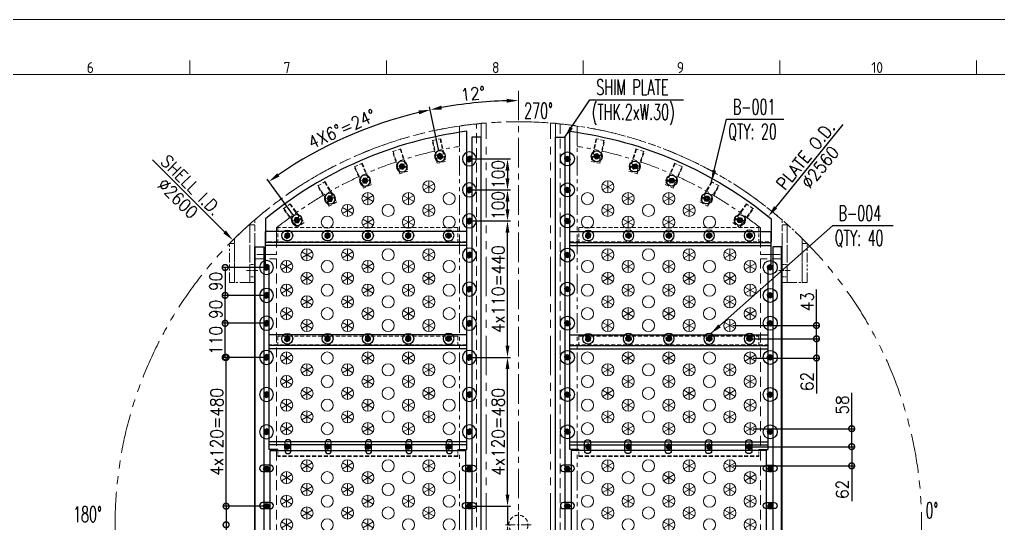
# Model space of a CAD drawing. Header units: inches. Extents: x -15980 to 45789, y -23276 to 2417.
# Drawn here: x 5702 to 8858, y -14544 to -12919 of the extents above; entities that cross this region are included whole.
import ezdxf
from ezdxf.enums import TextEntityAlignment as Align

# ---------------------------------------------------------------- set-up
doc = ezdxf.new("R2010")
doc.units = ezdxf.units.IN
doc.header["$MEASUREMENT"] = 0
for name, pattern in [('CENTER', [50.8, 31.75, -6.35, 6.35, -6.35]), ('CENTERX2', [101.6, 63.5, -12.7, 12.7, -12.7]), ('HIDDEN', [9.525, 6.35, -3.175]), ('HIDDENX2', [19.05, 12.7, -6.35]), ('PHANTOMX2', [127, 63.5, -12.7, 12.7, -12.7, 12.7, -12.7])]:
    doc.linetypes.add(name, pattern=pattern)
for name, color, linetype, lineweight in [('CADRE', 254, 'Continuous', 5), ('Center line', 181, 'CENTER', 5), ('CENTER LINES', 181, 'CENTERX2', 5), ('HATCH', 130, 'PHANTOMX2', 9), ('HIDDEN', 211, 'HIDDEN', 5), ('HIDDEN LINES', 211, 'HIDDENX2', 5), ('Plot Plan', 9, 'Continuous', 0), ('TEXT', 2, 'Continuous', 13)]:
    doc.layers.add(name, color=color, linetype=linetype, lineweight=lineweight)
doc.layers.add('dim', color=82, linetype='Continuous')
doc.styles.add('ISO Proportional', font='isocp.shx')
doc.styles.add('ROMANS', font='ROMANS.shx', dxfattribs={"width": 0.9, "bigfont": '@extfont2.shx'})
doc.dimstyles.new('1X25', dxfattribs={"dimscale": 25, "dimtxt": 1.6, "dimasz": 1.5, "dimexe": 0.4, "dimexo": 0.4, "dimgap": 0.4, "dimtad": 1, "dimdsep": 46, "dimtxsty": 'ROMANS', "dimcen": 0, "dimclrd": 256, "dimclre": 256, "dimclrt": 2, "dimadec": 0, "dimazin": 0, "dimtfac": 1, "dimtmove": 0, "dimatfit": 3, "dimfxl": 0.7, "dimlwd": -1, "dimlwe": -1, "dimarcsym": 1})

# ---------------------------------------------------------------- blocks, each defined once
blk = doc.blocks.new('A$Cce641c61')
at = {"ltscale": 5}
blk.add_lwpolyline([(1435, 2593), (1435, 7, -0.052064), (1165, 7), (1165, 2593, -0.052064)], format="xyb", close=True, dxfattribs=at)
at = {"ltscale": 2}
blk.add_circle((1300, 1300), 31, dxfattribs=at)
at = {"layer": 'Center line'}
for p, q in [((1300, 1341), (1300, 1259)), ((1341, 1300), (1259, 1300))]:
    blk.add_line(p, q, dxfattribs=at)
blk = doc.blocks.new('A$Ca867aaf6')
at = {"layer": 'HIDDEN', "ltscale": 2}
blk.add_blockref('A$Cce641c61', (0, 0), dxfattribs=at)
blk = doc.blocks.new('A$Cc8ec42cd')
at = {"ltscale": 2}
blk.add_lwpolyline([(0, 2589.5), (16, 2589.5), (16, -0.5), (0, -0.5)], close=True, dxfattribs=at)
blk = doc.blocks.new('A$C152ce7b7')
blk.add_lwpolyline([(1490, 2586, 0.013561), (1420, 2594.4), (1420, 5.6, 0.013561), (1490, 14)], format="xyb", close=True)
for centre in [(1458, 2480), (1458, 2380), (1458, 2280), (1458, 2170), (1458, 2060), (1458, 1950), (1458, 1840), (1458, 1720), (1458, 1600), (1458, 1480), (1458, 1360), (1458, 1240), (1458, 1120), (1458, 1000), (1458, 880), (1458, 760), (1458, 650), (1458, 540), (1458, 430), (1458, 320), (1458, 220), (1458, 120)]:
    blk.add_circle(centre, 5.5)
at = {"layer": 'Center line', "ltscale": 0.2}
for p, q in [((1466.4, 2480), (1449.6, 2480)), ((1458, 2471.6), (1458, 2488.4)), ((1466.4, 2380), (1449.6, 2380)), ((1458, 2371.6), (1458, 2388.4)), ((1466.4, 2280), (1449.6, 2280)), ((1458, 2271.6), (1458, 2288.4)), ((1458, 2161.6), (1458, 2178.4)), ((1466.4, 2170), (1449.6, 2170)), ((1466.4, 2060), (1449.6, 2060)), ((1458, 2051.6), (1458, 2068.4)), ((1458, 1941.6), (1458, 1958.4)), ((1466.4, 1950), (1449.6, 1950)), ((1466.4, 1840), (1449.6, 1840)), ((1458, 1831.6), (1458, 1848.4)), ((1466.4, 1720), (1449.6, 1720)), ((1458, 1711.6), (1458, 1728.4)), ((1466.4, 1600), (1449.6, 1600)), ((1458, 1591.6), (1458, 1608.4)), ((1458, 1471.6), (1458, 1488.4)), ((1466.4, 1480), (1449.6, 1480)), ((1466.4, 1360), (1449.6, 1360)), ((1458, 1351.6), (1458, 1368.4)), ((1466.4, 1240), (1449.6, 1240)), ((1458, 1248.4), (1458, 1231.6)), ((1466.4, 1120), (1449.6, 1120)), ((1458, 1128.4), (1458, 1111.6)), ((1466.4, 1000), (1449.6, 1000)), ((1458, 1008.4), (1458, 991.6)), ((1458, 888.4), (1458, 871.6)), ((1466.4, 880), (1449.6, 880)), ((1466.4, 760), (1449.6, 760)), ((1458, 768.4), (1458, 751.6)), ((1466.4, 650), (1449.6, 650)), ((1458, 658.4), (1458, 641.6)), ((1466.4, 540), (1449.6, 540)), ((1458, 548.4), (1458, 531.6)), ((1466.4, 430), (1449.6, 430)), ((1458, 438.4), (1458, 421.6)), ((1466.4, 320), (1449.6, 320)), ((1458, 328.4), (1458, 311.6)), ((1458, 228.4), (1458, 211.6)), ((1466.4, 220), (1449.6, 220)), ((1458, 128.4), (1458, 111.6)), ((1466.4, 120), (1449.6, 120))]:
    blk.add_line(p, q, dxfattribs=at)
blk = doc.blocks.new('A$C2abfb874')
at = {"ltscale": 0.5}
for p, q in [((1678.8, 633.2), (1678.8, 820.7)), ((1727.8, 633.2), (1727.8, 774.6)), ((1678.8, 633.2), (1727.8, 633.2))]:
    blk.add_line(p, q, dxfattribs=at)
for points in [[(1678.8, 633.2), (1662.8, 633.2), (1662.8, 818.2), (1678.8, 818.2)], [(1743.5, 758.2), (1727.8, 758.2), (1727.8, 633.2), (1743.5, 633.2)]]:
    blk.add_lwpolyline(points, close=True, dxfattribs=at)
blk.add_arc((812.8, -148.8), 1300, 45.2636, 48.2291, dxfattribs=at)
at = {"layer": 'Center line', "ltscale": 0.5}
blk.add_line((1688.8, 671.2), (1652.8, 671.2), dxfattribs=at)
at = {"layer": 'HIDDEN', "ltscale": 0.5}
for p, q in [((1662.8, 691.2), (1678.8, 691.2)), ((1662.8, 651.2), (1678.8, 651.2))]:
    blk.add_line(p, q, dxfattribs=at)
blk = doc.blocks.new('A$C3fa81b8f')
blk.add_lwpolyline([(1490, 2520.3, -0.133059), (2080, 2257.5), (2080, 2172), (2150, 2172), (2150, 2283.6, 0.142446), (1490, 2586)], format="xyb", close=True)
blk = doc.blocks.new('A$Cc8aaf600')
blk.add_blockref('A$C3fa81b8f', (-1127.5, -1853.2))
at = {"ltscale": 2}
blk.add_blockref('A$C2abfb874', (-640.3, -404.4), dxfattribs=at)
blk = doc.blocks.new('A$C957a42a7')
at = {"xscale": -1, "rotation": 359.9999999999987}
for name, p in [('A$C152ce7b7', (2600, 0)), ('A$Cc8ec42cd', (1196, 5.5))]:
    blk.add_blockref(name, p, dxfattribs=at)
for name, p in [('A$Ca867aaf6', (0, 0)), ('A$Cc8ec42cd', (1404, 5.5)), ('A$C152ce7b7', (0, 0)), ('A$Cc8aaf600', (1127.5, 1853.2))]:
    blk.add_blockref(name, p)
at = {"xscale": -1}
blk.add_blockref('A$Cc8aaf600', (1472.5, 1853.2), dxfattribs=at)
blk = doc.blocks.new('A$C0b408d54')
blk.add_lwpolyline([(0, 480), (630, 480), (630, 0), (0, 0)], close=True)
blk = doc.blocks.new('A$C6a3627fe')
blk.add_circle((6.1, 6.1), 5.5)
at = {"layer": 'CENTER LINES'}
for p, q in [((0, 6.1), (12.1, 6.1)), ((6.1, 0), (6.1, 12.1))]:
    blk.add_line(p, q, dxfattribs=at)
blk = doc.blocks.new('A$C4fba82f2')
for p, q in [((638, 358), (0, 358)), ((638, 348.1), (0, 348.1)), ((638, 48), (0, 48)), ((638, 38.1), (0, 38.1)), ((29, 23), (0, 23)), ((609, 23), (638, 23))]:
    blk.add_line(p, q)
blk.add_lwpolyline([(638, 23), (638, 393), (0, 393), (0, 23)])
at = {"layer": 'HIDDEN LINES', "ltscale": 0.5}
for p, q in [((29, 0), (29, 23)), ((609, 0), (609, 23))]:
    blk.add_line(p, q, dxfattribs=at)
at = {"layer": 'HIDDEN LINES'}
for p, q in [((609, 2), (29, 2)), ((609, 0), (29, 0)), ((609, 0), (609, 3))]:
    blk.add_line(p, q, dxfattribs=at)
blk.add_blockref('A$C6a3627fe', (53, 374))
at = {"xscale": -1}
for p in [(195.1, 374), (325.1, 374), (455.1, 374), (585.1, 374), (65.1, 26), (195.1, 26), (325.1, 26), (455.1, 26), (585.1, 26)]:
    blk.add_blockref('A$C6a3627fe', p, dxfattribs=at)
blk = doc.blocks.new('A$C6dbf9a00')
for p, q in [((-11, 259.5), (-11, 368)), ((638, 333), (-11, 333)), ((638, 323.1), (-11, 323.1)), ((0, 259.5), (-11, 259.5))]:
    blk.add_line(p, q)
for points in [[(638, 2), (638, 368), (-11, 368)], [(0, 259.5), (0, 2)]]:
    blk.add_lwpolyline(points)
at = {"layer": 'HIDDEN LINES'}
for p, q in [((638, 2), (0, 2)), ((29, 30), (29, 0)), ((609, 30), (29, 30)), ((609, 0), (29, 0)), ((609, 30), (609, 0))]:
    blk.add_line(p, q, dxfattribs=at)
blk.add_blockref('A$C6a3627fe', (53, 348.9))
at = {"xscale": -1}
for p in [(195.1, 348.9), (325.1, 348.9), (455.1, 348.9), (585.1, 348.9), (65.1, 16), (195.1, 16), (325.1, 16), (455.1, 16), (585.1, 16)]:
    blk.add_blockref('A$C6a3627fe', p, dxfattribs=at)
blk = doc.blocks.new('A$Cee575e1b')
blk.add_circle((7.5, 7.5), 5.5)
at = {"layer": 'Center line', "ltscale": 0.1}
for p, q in [((15, 7.5), (0, 7.5)), ((7.5, 15), (7.5, 0))]:
    blk.add_line(p, q, dxfattribs=at)
blk = doc.blocks.new('A$C3f851d6e')
at = {"layer": 'CENTER LINES'}
for p, q in [((723.6, 640.5), (731.6, 640.5)), ((723.6, -999.5), (731.6, -999.5))]:
    blk.add_line(p, q, dxfattribs=at)
at = {"layer": 'HIDDEN', "ltscale": 5}
blk.add_line((728.6, -1037.5), (728.6, 678.5), dxfattribs=at)
blk.add_lwpolyline([(726.6, 678.5), (796.6, 678.5), (796.6, -1037.5), (726.6, -1037.5)], close=True, dxfattribs=at)
at = {"layer": 'HIDDEN LINES'}
for p, q in [((726.6, 647.5), (728.6, 647.5)), ((726.6, 633.5), (728.6, 633.5)), ((726.6, -992.5), (728.6, -992.5)), ((726.6, -1006.5), (728.6, -1006.5))]:
    blk.add_line(p, q, dxfattribs=at)
for p in [(757.1, 643), (757.1, 553), (757.1, 463), (757.1, 353), (757.1, 233), (757.1, 113), (757.1, -7), (757.1, -127)]:
    blk.add_blockref('A$Cee575e1b', p)
at = {"xscale": -1, "rotation": 180}
for p in [(757.1, -232), (757.1, -352), (757.1, -472), (757.1, -592), (757.1, -712), (757.1, -822), (757.1, -912), (757.1, -1002)]:
    blk.add_blockref('A$Cee575e1b', p, dxfattribs=at)
blk = doc.blocks.new('A$C91e3882d')
at = {"ltscale": 5}
blk.add_line((5, 0), (5, 1794), dxfattribs=at)
blk.add_lwpolyline([(3, 1794), (33, 1794), (33, 0), (3, 0)], close=True, dxfattribs=at)
at = {"layer": 'CENTER LINES'}
for p, q in [((0, 1717), (8, 1717)), ((0, 77), (8, 77))]:
    blk.add_line(p, q, dxfattribs=at)
at = {"layer": 'HIDDEN LINES'}
for p, q in [((3, 1724), (5, 1724)), ((3, 1710), (5, 1710)), ((3, 84), (5, 84)), ((3, 70), (5, 70))]:
    blk.add_line(p, q, dxfattribs=at)
blk = doc.blocks.new('A$C2ccb66f0')
blk.add_circle((5.5, 5.5), 5.5)
blk = doc.blocks.new('A$C6bf44817')
for p, q in [((943.1, 172.1), (943.1, 528.3)), ((294.1, 246.1), (294.1, 172.1))]:
    blk.add_line(p, q)
blk.add_arc((1109.1, -740.9), 1280, 97.4515, 129.5476)
at = {"layer": 'HIDDEN LINES'}
for p, q in [((914.1, 218.1), (334.1, 218.1)), ((334.1, 218.1), (334.1, 170.1)), ((914.1, 218.1), (914.1, 170.1)), ((943.1, 172.1), (294.1, 172.1)), ((914.1, 170.1), (334.1, 170.1))]:
    blk.add_line(p, q, dxfattribs=at)
for p, rotation in [((852.3, 441), 12), ((730.2, 407.7), 18.00000000000001), ((612.2, 361.8), 24.00000000000002), ((499.6, 303.8), 30.00000000000003), ((393.8, 234.3), 36.00000000000001)]:
    blk.add_blockref('A$C2ccb66f0', p, dxfattribs=dict(rotation=rotation))
at = {"xscale": -1}
for p in [(370.2, 186), (500.2, 186), (630.2, 186), (760.2, 186), (890.2, 186)]:
    blk.add_blockref('A$C6a3627fe', p, dxfattribs=at)
blk = doc.blocks.new('A$Cb12ea8f2')
blk.add_lwpolyline([(2500, 30), (0, 30), (0, 0), (2500, 0)], close=True)
blk = doc.blocks.new('A$C764adc2b')
for name, p in [('A$C6bf44817', (170.9, 2020.9)), ('A$C6dbf9a00', (476, 1858)), ('A$C91e3882d', (427, 383)), ('A$C3f851d6e', (-296.6, 1459.5)), ('A$C4fba82f2', (476, 1500)), ('A$C0b408d54', (480, 1040))]:
    blk.add_blockref(name, p)
at = {"rotation": 270}
blk.add_blockref('A$Cb12ea8f2', (1130, 2530), dxfattribs=at)
at = {"xscale": -1, "rotation": 90}
blk.add_blockref('A$Cb12ea8f2', (1430, 2530), dxfattribs=at)
at = {"xscale": -1}
for name, p in [('A$C6bf44817', (2389.1, 2020.9)), ('A$C6dbf9a00', (2084, 1858)), ('A$C91e3882d', (2133, 383)), ('A$C3f851d6e', (2856.6, 1459.5)), ('A$C4fba82f2', (2084, 1500)), ('A$C0b408d54', (2080, 1040))]:
    blk.add_blockref(name, p, dxfattribs=at)
blk = doc.blocks.new('A$C11cce40c')
at = {"layer": 'TEXT'}
blk.add_circle((19.5, 19.5), 19.5, dxfattribs=at)
blk = doc.blocks.new('A$Ce7f1c790')
at = {"layer": 'TEXT'}
for p, q in [((19.5, 39), (19.5, 0)), ((2.6, 29.2), (36.4, 9.7)), ((36.4, 29.2), (2.6, 9.7))]:
    blk.add_line(p, q, dxfattribs=at)
blk.add_circle((19.5, 19.5), 19.5, dxfattribs=at)
blk = doc.blocks.new('A$C5fb7b078')
at = {"xscale": -1, "rotation": 180}
for name, p in [('A$Ce7f1c790', (458.5, 1319)), ('A$Ce7f1c790', (393, 1281)), ('A$C11cce40c', (524, 1281)), ('A$Ce7f1c790', (1232, 1281)), ('A$Ce7f1c790', (196.5, 1100)), ('A$Ce7f1c790', (458.5, 1100)), ('A$C11cce40c', (1166.5, 1100)), ('A$Ce7f1c790', (1428.5, 1100)), ('A$C11cce40c', (131, 1062)), ('A$Ce7f1c790', (393, 1062)), ('A$C11cce40c', (524, 1062)), ('A$Ce7f1c790', (1232, 1062)), ('A$Ce7f1c790', (1494, 1062)), ('A$Ce7f1c790', (196.5, 948)), ('A$Ce7f1c790', (458.5, 948)), ('A$C11cce40c', (1166.5, 948)), ('A$Ce7f1c790', (1428.5, 948)), ('A$Ce7f1c790', (393, 910)), ('A$C11cce40c', (131, 767)), ('A$C11cce40c', (524, 767)), ('A$Ce7f1c790', (1232, 767)), ('A$Ce7f1c790', (1494, 767)), ('A$Ce7f1c790', (196.5, 653)), ('A$Ce7f1c790', (458.5, 653)), ('A$C11cce40c', (1166.5, 653)), ('A$Ce7f1c790', (1428.5, 653)), ('A$Ce7f1c790', (393, 615)), ('A$C11cce40c', (131, 539)), ('A$C11cce40c', (524, 539)), ('A$Ce7f1c790', (196.5, 419)), ('A$Ce7f1c790', (458.5, 419)), ('A$Ce7f1c790', (1428.5, 419)), ('A$Ce7f1c790', (1232, 381)), ('A$Ce7f1c790', (1494, 381)), ('A$Ce7f1c790', (196.5, 343)), ('A$Ce7f1c790', (458.5, 343)), ('A$C11cce40c', (1166.5, 343)), ('A$Ce7f1c790', (1428.5, 343)), ('A$C11cce40c', (131, 305)), ('A$C11cce40c', (524, 305)), ('A$Ce7f1c790', (1232, 305)), ('A$Ce7f1c790', (1494, 305))]:
    blk.add_blockref(name, p, dxfattribs=at)
at = {"rotation": 180}
for name, p in [('A$Ce7f1c790', (1074.5, 1319)), ('A$Ce7f1c790', (301, 1281)), ('A$C11cce40c', (1009, 1281)), ('A$Ce7f1c790', (1140, 1281)), ('A$Ce7f1c790', (104.5, 1100)), ('A$C11cce40c', (366.5, 1100)), ('A$Ce7f1c790', (1074.5, 1100)), ('A$Ce7f1c790', (1336.5, 1100)), ('A$Ce7f1c790', (39, 1062)), ('A$Ce7f1c790', (301, 1062)), ('A$C11cce40c', (1009, 1062)), ('A$Ce7f1c790', (1140, 1062)), ('A$C11cce40c', (1402, 1062)), ('A$Ce7f1c790', (104.5, 948)), ('A$C11cce40c', (366.5, 948)), ('A$Ce7f1c790', (1074.5, 948)), ('A$Ce7f1c790', (1336.5, 948)), ('A$Ce7f1c790', (1140, 910)), ('A$Ce7f1c790', (39, 767)), ('A$Ce7f1c790', (301, 767)), ('A$C11cce40c', (1009, 767)), ('A$C11cce40c', (1402, 767)), ('A$Ce7f1c790', (104.5, 653)), ('A$C11cce40c', (366.5, 653)), ('A$Ce7f1c790', (1074.5, 653)), ('A$Ce7f1c790', (1336.5, 653)), ('A$Ce7f1c790', (1140, 615)), ('A$C11cce40c', (1009, 539)), ('A$C11cce40c', (1402, 539)), ('A$Ce7f1c790', (104.5, 419)), ('A$Ce7f1c790', (1074.5, 419)), ('A$Ce7f1c790', (1336.5, 419)), ('A$Ce7f1c790', (39, 381)), ('A$Ce7f1c790', (301, 381)), ('A$Ce7f1c790', (104.5, 343)), ('A$C11cce40c', (366.5, 343)), ('A$Ce7f1c790', (1074.5, 343)), ('A$Ce7f1c790', (1336.5, 343)), ('A$Ce7f1c790', (39, 305)), ('A$Ce7f1c790', (301, 305)), ('A$C11cce40c', (1009, 305)), ('A$C11cce40c', (1402, 305))]:
    blk.add_blockref(name, p, dxfattribs=at)
for name, p in [('A$Ce7f1c790', (196.5, 1204)), ('A$Ce7f1c790', (458.5, 1204)), ('A$C11cce40c', (1166.5, 1204)), ('A$C11cce40c', (131, 1166)), ('A$Ce7f1c790', (393, 1166)), ('A$C11cce40c', (524, 1166)), ('A$Ce7f1c790', (1232, 1166)), ('A$Ce7f1c790', (196.5, 985)), ('A$Ce7f1c790', (458.5, 985)), ('A$C11cce40c', (1166.5, 985)), ('A$Ce7f1c790', (1428.5, 985)), ('A$C11cce40c', (131, 947)), ('A$Ce7f1c790', (393, 947)), ('A$C11cce40c', (524, 947)), ('A$Ce7f1c790', (1232, 947)), ('A$Ce7f1c790', (1494, 947)), ('A$C11cce40c', (131, 871)), ('A$C11cce40c', (524, 871)), ('A$Ce7f1c790', (1232, 871)), ('A$Ce7f1c790', (1494, 871)), ('A$Ce7f1c790', (196.5, 833)), ('A$Ce7f1c790', (458.5, 833)), ('A$C11cce40c', (1166.5, 833)), ('A$Ce7f1c790', (1428.5, 833)), ('A$Ce7f1c790', (393, 728)), ('A$Ce7f1c790', (196.5, 690)), ('A$Ce7f1c790', (458.5, 690)), ('A$C11cce40c', (1166.5, 690)), ('A$Ce7f1c790', (1428.5, 690)), ('A$C11cce40c', (131, 652)), ('A$Ce7f1c790', (393, 652)), ('A$C11cce40c', (524, 652)), ('A$Ce7f1c790', (1232, 652)), ('A$Ce7f1c790', (1494, 652)), ('A$C11cce40c', (131, 576)), ('A$C11cce40c', (524, 576)), ('A$Ce7f1c790', (1232, 576)), ('A$Ce7f1c790', (1494, 576)), ('A$Ce7f1c790', (196.5, 538)), ('A$Ce7f1c790', (458.5, 538)), ('A$C11cce40c', (1166.5, 538)), ('A$Ce7f1c790', (1428.5, 538)), ('A$Ce7f1c790', (393, 500)), ('A$Ce7f1c790', (1232, 500)), ('A$Ce7f1c790', (1494, 500)), ('A$C11cce40c', (1166.5, 380)), ('A$C11cce40c', (131, 342)), ('A$C11cce40c', (524, 342)), ('A$C11cce40c', (1101, 342)), ('A$Ce7f1c790', (393, 266)), ('A$Ce7f1c790', (196.5, 228)), ('A$Ce7f1c790', (458.5, 228)), ('A$C11cce40c', (1166.5, 228)), ('A$Ce7f1c790', (1428.5, 228)), ('A$C11cce40c', (131, 190)), ('A$C11cce40c', (524, 190)), ('A$C11cce40c', (1101, 190)), ('A$Ce7f1c790', (1232, 190)), ('A$Ce7f1c790', (1494, 190))]:
    blk.add_blockref(name, p)
at = {"xscale": -1}
for name, p in [('A$C11cce40c', (366.5, 1204)), ('A$Ce7f1c790', (1074.5, 1204)), ('A$Ce7f1c790', (1336.5, 1204)), ('A$Ce7f1c790', (301, 1166)), ('A$C11cce40c', (1009, 1166)), ('A$Ce7f1c790', (1140, 1166)), ('A$C11cce40c', (1402, 1166)), ('A$Ce7f1c790', (104.5, 985)), ('A$C11cce40c', (366.5, 985)), ('A$Ce7f1c790', (1074.5, 985)), ('A$Ce7f1c790', (1336.5, 985)), ('A$Ce7f1c790', (39, 947)), ('A$Ce7f1c790', (301, 947)), ('A$C11cce40c', (1009, 947)), ('A$Ce7f1c790', (1140, 947)), ('A$C11cce40c', (1402, 947)), ('A$Ce7f1c790', (39, 871)), ('A$Ce7f1c790', (301, 871)), ('A$C11cce40c', (1009, 871)), ('A$C11cce40c', (1402, 871)), ('A$Ce7f1c790', (104.5, 833)), ('A$C11cce40c', (366.5, 833)), ('A$Ce7f1c790', (1074.5, 833)), ('A$Ce7f1c790', (1336.5, 833)), ('A$Ce7f1c790', (1140, 728)), ('A$Ce7f1c790', (104.5, 690)), ('A$C11cce40c', (366.5, 690)), ('A$Ce7f1c790', (1074.5, 690)), ('A$Ce7f1c790', (1336.5, 690)), ('A$Ce7f1c790', (39, 652)), ('A$Ce7f1c790', (301, 652)), ('A$C11cce40c', (1009, 652)), ('A$Ce7f1c790', (1140, 652)), ('A$C11cce40c', (1402, 652)), ('A$Ce7f1c790', (39, 576)), ('A$Ce7f1c790', (301, 576)), ('A$C11cce40c', (1009, 576)), ('A$C11cce40c', (1402, 576)), ('A$Ce7f1c790', (104.5, 538)), ('A$C11cce40c', (366.5, 538)), ('A$Ce7f1c790', (1074.5, 538)), ('A$Ce7f1c790', (1336.5, 538)), ('A$Ce7f1c790', (39, 500)), ('A$Ce7f1c790', (301, 500)), ('A$Ce7f1c790', (1140, 500)), ('A$C11cce40c', (366.5, 380)), ('A$C11cce40c', (432, 342)), ('A$C11cce40c', (1009, 342)), ('A$C11cce40c', (1402, 342)), ('A$Ce7f1c790', (1140, 266)), ('A$Ce7f1c790', (104.5, 228)), ('A$C11cce40c', (366.5, 228)), ('A$Ce7f1c790', (1074.5, 228)), ('A$Ce7f1c790', (1336.5, 228)), ('A$Ce7f1c790', (39, 190)), ('A$Ce7f1c790', (301, 190)), ('A$C11cce40c', (432, 190)), ('A$C11cce40c', (1009, 190)), ('A$C11cce40c', (1402, 190))]:
    blk.add_blockref(name, p, dxfattribs=at)
blk = doc.blocks.new('A$C6a1ac27a')
at = {"color": 2, "transparency": 33554585}
blk.add_lwpolyline([(26.1, 21), (18.8, 26.6), (10.2, 23.2), (8.9, 14), (16.2, 8.4), (24.8, 11.8)], close=True, dxfattribs=at)
at = {"ltscale": 0.5, "transparency": 33554585}
blk.add_circle((17.5, 17.5), 17.5, dxfattribs=at)
at = {"color": 2, "transparency": 33554585}
for radius in [7.3, 4.19]:
    blk.add_circle((17.5, 17.5), radius, dxfattribs=at)
at = {"layer": 'HATCH', "transparency": 33554585}
blk.add_arc((17.5, 17.5), 5, 11.9506, 281.9506, dxfattribs=at)
blk = doc.blocks.new('A$C06B83E83')
at = {"color": 2, "transparency": 33554585}
blk.add_lwpolyline([(31.1, 19), (23.8, 13.4), (15.2, 16.8), (13.9, 26), (21.2, 31.6), (29.8, 28.2)], close=True, dxfattribs=at)
at = {"ltscale": 0.5, "transparency": 33554585}
blk.add_circle((22.5, 22.5), 22.5, dxfattribs=at)
at = {"color": 2, "transparency": 33554585}
for radius in [7.3, 4.19]:
    blk.add_circle((22.5, 22.5), radius, dxfattribs=at)
at = {"layer": 'HATCH', "transparency": 33554585}
blk.add_arc((22.5, 22.5), 5, 78.0497, 348.0497, dxfattribs=at)
blk = doc.blocks.new('A$C180E2B9A')
at = {"transparency": 33554585}
blk.add_lwpolyline([(10, 0, -1), (10, 20), (35, 20, -1), (35, 0), (10, 0)], format="xyb", dxfattribs=at)
at = {"color": 2, "transparency": 33554585}
blk.add_lwpolyline([(27.1, 4), (31.7, 12), (27.1, 20), (17.9, 20), (13.3, 12), (17.9, 4)], close=True, dxfattribs=at)
for radius in [7.3, 4.19]:
    blk.add_circle((22.5, 12), radius, dxfattribs=at)
at = {"layer": 'HATCH', "transparency": 33554585}
blk.add_arc((22.5, 12), 5, 290, 200, dxfattribs=at)
blk = doc.blocks.new('A$C9178737d')
at = {"color": 2, "transparency": 33554559}
blk.add_lwpolyline([(25.5, 15.4), (17.5, 10.8), (9.5, 15.4), (9.5, 24.6), (17.5, 29.2), (25.5, 24.6)], close=True, dxfattribs=at)
at = {"transparency": 33554559}
blk.add_circle((17.5, 20), 17.5, dxfattribs=at)
at = {"color": 2, "transparency": 33554559}
for radius in [7.3, 4.19]:
    blk.add_circle((17.5, 20), radius, dxfattribs=at)
at = {"layer": 'CENTER LINES', "linetype": 'CENTER', "ltscale": 0.2, "transparency": 33554559}
for p, q in [((9.4, 20), (25.6, 20)), ((17.5, 28.1), (17.5, 11.9))]:
    blk.add_line(p, q, dxfattribs=at)
at = {"layer": 'HATCH', "transparency": 33554559}
blk.add_arc((17.5, 20), 5, 70, 340, dxfattribs=at)
at = {"layer": 'HIDDEN', "linetype": 'HIDDEN', "ltscale": 2, "transparency": 33554559}
for p, q in [((31.5, 75), (3.5, 75)), ((3.5, 75), (3.5, 0)), ((5.5, 75), (5.5, 0)), ((29.5, 75), (29.5, 0)), ((31.5, 0), (31.5, 75)), ((3.5, 0), (31.5, 0))]:
    blk.add_line(p, q, dxfattribs=at)
at = {"layer": 'HIDDEN LINES', "linetype": 'HIDDEN', "ltscale": 0.5, "transparency": 33554559}
blk.add_circle((17.5, 20), 5.25, dxfattribs=at)
blk = doc.blocks.new('A$C559dc4ab')
at = {"xscale": -1}
for p, rotation in [((603.2, 2417.7), 12.00000000016127), ((481.9, 2387.1), 18.00000000016125), ((364.4, 2344), 24.00000000016123), ((252.2, 2288.8), 30.00000000016121), ((146.3, 2222.2), 36.00000000016119)]:
    blk.add_blockref('A$C9178737d', p, dxfattribs=dict(at, rotation=rotation))
for p, rotation in [((1065.8, 2417.7), 347.9999999998387), ((1187.1, 2387.1), 341.9999999998387), ((1304.6, 2344), 335.9999999998388), ((1416.8, 2288.8), 329.9999999998388), ((1522.7, 2222.2), 323.9999999998388)]:
    blk.add_blockref('A$C9178737d', p, dxfattribs=dict(rotation=rotation))
at = {"ltscale": 6, "xscale": -1}
for name, p, rotation in [('A$C06B83E83', (654, 2447.7), 180.0003129924566), ('A$C06B83E83', (654, 2347.7), 180.0003129924566), ('A$C06B83E83', (654, 2247.7), 180.0003129924566), ('A$C06B83E83', (654, 2137.7), 180.0003129924566), ('A$C06B83E83', (0, 2097.7), 180.0003129924566), ('A$C06B83E83', (654, 2027.7), 180.0003129924566), ('A$C06B83E83', (0, 2007.7), 180.0003129924566), ('A$C06B83E83', (0, 1917.7), 180.0003129924566), ('A$C06B83E83', (654, 1917.7), 180.0003129924566), ('A$C06B83E83', (0, 1807.7), 180.0003129924566), ('A$C06B83E83', (654, 1807.7), 180.0003129924566), ('A$C06B83E83', (0, 1687.7), 180.0003129924566), ('A$C06B83E83', (654, 1687.7), 180.0003129924566), ('A$C06B83E83', (0, 1567.7), 180.0003129924566), ('A$C06B83E83', (654, 1567.7), 180.0003129924566), ('A$C180E2B9A', (101.5, 1519.7), 90), ('A$C180E2B9A', (231.5, 1519.7), 90), ('A$C180E2B9A', (361.5, 1519.7), 90), ('A$C180E2B9A', (491.5, 1519.7), 90), ('A$C180E2B9A', (621.5, 1519.7), 90), ('A$C180E2B9A', (0, 1437.2), 180), ('A$C180E2B9A', (970, 1437.2), 180), ('A$C180E2B9A', (0, 1317.2), 180), ('A$C180E2B9A', (970, 1317.2), 180)]:
    blk.add_blockref(name, p, dxfattribs=dict(at, rotation=rotation))
at = {"ltscale": 6}
for name, p, rotation in [('A$C06B83E83', (1015, 2447.7), 179.9996870075435), ('A$C06B83E83', (1015, 2347.7), 179.9996870075435), ('A$C06B83E83', (1015, 2247.7), 179.9996870075435), ('A$C06B83E83', (1015, 2137.7), 179.9996870075435), ('A$C06B83E83', (1669, 2097.7), 179.9996870075435), ('A$C06B83E83', (1015, 2027.7), 179.9996870075435), ('A$C06B83E83', (1669, 2007.7), 179.9996870075435), ('A$C06B83E83', (1015, 1917.7), 179.9996870075435), ('A$C06B83E83', (1669, 1917.7), 179.9996870075435), ('A$C06B83E83', (1015, 1807.7), 179.9996870075435), ('A$C06B83E83', (1669, 1807.7), 179.9996870075435), ('A$C06B83E83', (1015, 1687.7), 179.9996870075435), ('A$C06B83E83', (1669, 1687.7), 179.9996870075435), ('A$C06B83E83', (1015, 1567.7), 179.9996870075435), ('A$C06B83E83', (1669, 1567.7), 179.9996870075435), ('A$C180E2B9A', (1047.5, 1519.7), 270), ('A$C180E2B9A', (1177.5, 1519.7), 270), ('A$C180E2B9A', (1307.5, 1519.7), 270), ('A$C180E2B9A', (1437.5, 1519.7), 270), ('A$C180E2B9A', (1567.5, 1519.7), 270), ('A$C180E2B9A', (699, 1437.2), 180), ('A$C180E2B9A', (1669, 1437.2), 180), ('A$C180E2B9A', (699, 1317.2), 180), ('A$C180E2B9A', (1669, 1317.2), 180)]:
    blk.add_blockref(name, p, dxfattribs=dict(at, rotation=rotation))
for p in [(72, 2160.7), (202, 2160.7), (332, 2160.7), (462, 2160.7), (1042, 2160.7), (72, 1827.7), (202, 1827.7), (332, 1827.7), (462, 1827.7), (1042, 1827.7)]:
    blk.add_blockref('A$C6a1ac27a', p)
at = {"xscale": -1}
for p in [(627, 2160.7), (1207, 2160.7), (1337, 2160.7), (1467, 2160.7), (1597, 2160.7), (627, 1827.7), (1207, 1827.7), (1337, 1827.7), (1467, 1827.7), (1597, 1827.7)]:
    blk.add_blockref('A$C6a1ac27a', p, dxfattribs=at)
blk = doc.blocks.new('*D505')
at = {"layer": 'Defpoints', "color": 0, "transparency": 16777216}
for p in [(7159.4, -14488.6), (7275.1, -14488.6), (7271.3, -14548.6)]:
    blk.add_point(p, dxfattribs=at)
at = {"layer": 'dim', "transparency": 16777216}
for p, q in [((7275.1, -14451.1), (7275.1, -14413.6)), ((7169.4, -14488.6), (7285.1, -14488.6)), ((7275.1, -14488.6), (7275.1, -14548.6)), ((7281.3, -14548.6), (7285.1, -14548.6)), ((7275.1, -14586.1), (7275.1, -14700.2))]:
    blk.add_line(p, q, dxfattribs=at)
for points in [[(7268.9, -14451.1), (7281.4, -14451.1), (7275.1, -14488.6)], [(7268.9, -14586.1), (7281.4, -14586.1), (7275.1, -14548.6)]]:
    blk.add_solid(points, dxfattribs=at)
at = {"layer": 'dim', "color": 2, "transparency": 16777216, "insert": (7245.1, -14661.9), "char_height": 40, "attachment_point": 5, "rotation": 90, "style": 'ROMANS'}
blk.add_mtext('60', dxfattribs=at)
blk = doc.blocks.new('*D506')
at = {"layer": 'Defpoints', "color": 0, "transparency": 16777216}
for p in [(7152.1, -14008.6), (7275.1, -14008.6), (7152.1, -14488.6)]:
    blk.add_point(p, dxfattribs=at)
at = {"layer": 'dim', "transparency": 16777216}
for p, q in [((7162.1, -14008.6), (7285.1, -14008.6)), ((7275.1, -14451.1), (7275.1, -14046.1)), ((7162.1, -14488.6), (7285.1, -14488.6))]:
    blk.add_line(p, q, dxfattribs=at)
for points in [[(7268.9, -14046.1), (7281.4, -14046.1), (7275.1, -14008.6)], [(7268.9, -14451.1), (7281.4, -14451.1), (7275.1, -14488.6)]]:
    blk.add_solid(points, dxfattribs=at)
at = {"layer": 'dim', "color": 2, "transparency": 16777216, "insert": (7245.1, -14248.6), "char_height": 40, "attachment_point": 5, "rotation": 90, "style": 'ROMANS'}
blk.add_mtext('4x120=480', dxfattribs=at)
blk = doc.blocks.new('*D491')
at = {"layer": 'Defpoints', "color": 0, "transparency": 16777216}
for p in [(7152.1, -13568.6), (7275.1, -13568.6), (7152.1, -14008.6)]:
    blk.add_point(p, dxfattribs=at)
at = {"layer": 'dim', "transparency": 16777216}
for p, q in [((7162.1, -13568.6), (7285.1, -13568.6)), ((7275.1, -13971.1), (7275.1, -13606.1)), ((7162.1, -14008.6), (7285.1, -14008.6))]:
    blk.add_line(p, q, dxfattribs=at)
for points in [[(7268.9, -13606.1), (7281.4, -13606.1), (7275.1, -13568.6)], [(7268.9, -13971.1), (7281.4, -13971.1), (7275.1, -14008.6)]]:
    blk.add_solid(points, dxfattribs=at)
at = {"layer": 'dim', "color": 2, "transparency": 16777216, "insert": (7245.1, -13788.6), "char_height": 40, "attachment_point": 5, "rotation": 90, "style": 'ROMANS'}
blk.add_mtext('4x110=440', dxfattribs=at)
blk = doc.blocks.new('*D507')
at = {"layer": 'Defpoints', "color": 0, "transparency": 16777216}
for p in [(7152.1, -13468.6), (7275.1, -13468.6), (7152.1, -13568.6)]:
    blk.add_point(p, dxfattribs=at)
at = {"layer": 'dim', "transparency": 16777216}
for p, q in [((7162.1, -13468.6), (7285.1, -13468.6)), ((7275.1, -13531.1), (7275.1, -13506.1)), ((7162.1, -13568.6), (7285.1, -13568.6))]:
    blk.add_line(p, q, dxfattribs=at)
for points in [[(7268.9, -13506.1), (7281.4, -13506.1), (7275.1, -13468.6)], [(7268.9, -13531.1), (7281.4, -13531.1), (7275.1, -13568.6)]]:
    blk.add_solid(points, dxfattribs=at)
at = {"layer": 'dim', "color": 2, "transparency": 16777216, "insert": (7245.1, -13518.6), "char_height": 40, "attachment_point": 5, "rotation": 90, "style": 'ROMANS'}
blk.add_mtext('100', dxfattribs=at)
blk = doc.blocks.new('*D492')
at = {"layer": 'Defpoints', "color": 0, "transparency": 16777216}
for p in [(7152.1, -13368.6), (7152.1, -13468.6), (7275.1, -13468.6)]:
    blk.add_point(p, dxfattribs=at)
at = {"layer": 'dim', "transparency": 16777216}
for p, q in [((7162.1, -13368.6), (7285.1, -13368.6)), ((7275.1, -13406.1), (7275.1, -13431.1)), ((7162.1, -13468.6), (7285.1, -13468.6))]:
    blk.add_line(p, q, dxfattribs=at)
for points in [[(7268.9, -13406.1), (7281.4, -13406.1), (7275.1, -13368.6)], [(7268.9, -13431.1), (7281.4, -13431.1), (7275.1, -13468.6)]]:
    blk.add_solid(points, dxfattribs=at)
at = {"layer": 'dim', "color": 2, "transparency": 16777216, "insert": (7245.1, -13418.6), "char_height": 40, "attachment_point": 5, "rotation": 90, "style": 'ROMANS'}
blk.add_mtext('100', dxfattribs=at)
blk = doc.blocks.new('_DotSmall')
at = {"color": 0, "linetype": 'ByBlock', "const_width": 0.5}
blk.add_lwpolyline([(-0.0625, 0, 1), (0.0625, 0, 1)], format="xyb", close=True, dxfattribs=at)
blk = doc.blocks.new('*D508')
at = {"layer": 'Defpoints', "color": 0, "transparency": 16777216}
for p in [(8055.1, -14296.6), (7991.6, -14358.6), (8384.6, -14358.6)]:
    blk.add_point(p, dxfattribs=at)
at = {"layer": 'dim', "transparency": 16777216}
for p, q in [((8065.1, -14296.6), (8394.6, -14296.6)), ((8384.6, -14296.6), (8384.6, -14358.6)), ((8001.6, -14358.6), (8394.6, -14358.6)), ((8384.6, -14358.6), (8384.6, -14472.7))]:
    blk.add_line(p, q, dxfattribs=at)
at = {"layer": 'dim', "transparency": 16777216, "xscale": 37.5, "yscale": 37.5, "zscale": 37.5}
for p, rotation in [((8384.6, -14296.6), 90), ((8384.6, -14358.6), 270)]:
    blk.add_blockref('_DotSmall', p, dxfattribs=dict(at, rotation=rotation))
at = {"layer": 'dim', "color": 2, "transparency": 16777216, "insert": (8354.6, -14434.4), "char_height": 40, "attachment_point": 5, "rotation": 90, "style": 'ROMANS'}
blk.add_mtext('62', dxfattribs=at)
blk = doc.blocks.new('*D509')
at = {"layer": 'Defpoints', "color": 0, "transparency": 16777216}
for p in [(8057.1, -14238.6), (8384.6, -14238.6), (8055.1, -14296.6)]:
    blk.add_point(p, dxfattribs=at)
at = {"layer": 'dim', "transparency": 16777216}
for p, q in [((8384.6, -14238.6), (8384.6, -14122.8)), ((8067.1, -14238.6), (8394.6, -14238.6)), ((8384.6, -14296.6), (8384.6, -14238.6)), ((8065.1, -14296.6), (8394.6, -14296.6))]:
    blk.add_line(p, q, dxfattribs=at)
at = {"layer": 'dim', "transparency": 16777216, "xscale": 37.5, "yscale": 37.5, "zscale": 37.5}
for p, rotation in [((8384.6, -14238.6), 90), ((8384.6, -14296.6), 270)]:
    blk.add_blockref('_DotSmall', p, dxfattribs=dict(at, rotation=rotation))
at = {"layer": 'dim', "color": 2, "transparency": 16777216, "insert": (8354.6, -14161.9), "char_height": 40, "attachment_point": 5, "rotation": 90, "style": 'ROMANS'}
blk.add_mtext('58', dxfattribs=at)
blk = doc.blocks.new('*D510')
at = {"layer": 'Defpoints', "color": 0, "transparency": 16777216}
for p in [(8055.1, -13948.6), (8057.1, -14010.6), (8271.1, -14010.6)]:
    blk.add_point(p, dxfattribs=at)
at = {"layer": 'dim', "transparency": 16777216}
for p, q in [((8065.1, -13948.6), (8281.1, -13948.6)), ((8271.1, -13948.6), (8271.1, -14010.6)), ((8067.1, -14010.6), (8281.1, -14010.6)), ((8271.1, -14010.6), (8271.1, -14124.7))]:
    blk.add_line(p, q, dxfattribs=at)
at = {"layer": 'dim', "transparency": 16777216, "xscale": 37.5, "yscale": 37.5, "zscale": 37.5}
for p, rotation in [((8271.1, -13948.6), 90), ((8271.1, -14010.6), 270)]:
    blk.add_blockref('_DotSmall', p, dxfattribs=dict(at, rotation=rotation))
at = {"layer": 'dim', "color": 2, "transparency": 16777216, "insert": (8241.1, -14086.4), "char_height": 40, "attachment_point": 5, "rotation": 90, "style": 'ROMANS'}
blk.add_mtext('62', dxfattribs=at)
blk = doc.blocks.new('*D511')
at = {"layer": 'Defpoints', "color": 0, "transparency": 16777216}
for p in [(7991.6, -13905.6), (8271.1, -13905.6), (8055.1, -13948.6)]:
    blk.add_point(p, dxfattribs=at)
at = {"layer": 'dim', "transparency": 16777216}
for p, q in [((8271.1, -13905.6), (8271.1, -13789.8)), ((8001.6, -13905.6), (8281.1, -13905.6)), ((8271.1, -13948.6), (8271.1, -13905.6)), ((8065.1, -13948.6), (8281.1, -13948.6))]:
    blk.add_line(p, q, dxfattribs=at)
at = {"layer": 'dim', "transparency": 16777216, "xscale": 37.5, "yscale": 37.5, "zscale": 37.5}
for p, rotation in [((8271.1, -13905.6), 90), ((8271.1, -13948.6), 270)]:
    blk.add_blockref('_DotSmall', p, dxfattribs=dict(at, rotation=rotation))
at = {"layer": 'dim', "color": 2, "transparency": 16777216, "insert": (8241.1, -13828.9), "char_height": 40, "attachment_point": 5, "rotation": 90, "style": 'ROMANS'}
blk.add_mtext('43', dxfattribs=at)
blk = doc.blocks.new('*D493')
at = {"layer": 'Defpoints', "color": 0, "transparency": 16777216}
for p in [(6368, -14488.6), (6490.8, -14488.6), (6370.4, -14548.6)]:
    blk.add_point(p, dxfattribs=at)
at = {"layer": 'dim', "transparency": 16777216}
for p, q in [((6480.8, -14488.6), (6358, -14488.6)), ((6368, -14488.6), (6368, -14548.6)), ((6360.4, -14548.6), (6358, -14548.6)), ((6368, -14548.6), (6368, -14662.7))]:
    blk.add_line(p, q, dxfattribs=at)
at = {"layer": 'dim', "transparency": 16777216, "xscale": 37.5, "yscale": 37.5, "zscale": 37.5}
for p, rotation in [((6368, -14488.6), 90), ((6368, -14548.6), 270)]:
    blk.add_blockref('_DotSmall', p, dxfattribs=dict(at, rotation=rotation))
at = {"layer": 'dim', "color": 2, "transparency": 16777216, "insert": (6338, -14624.4), "char_height": 40, "attachment_point": 5, "rotation": 90, "style": 'ROMANS'}
blk.add_mtext('60', dxfattribs=at)
blk = doc.blocks.new('*D494')
at = {"layer": 'Defpoints', "color": 0, "transparency": 16777216}
for p in [(6368, -14008.6), (6498.1, -14008.6), (6498.1, -14488.6)]:
    blk.add_point(p, dxfattribs=at)
at = {"layer": 'dim', "transparency": 16777216}
for p, q in [((6488.1, -14008.6), (6358, -14008.6)), ((6368, -14488.6), (6368, -14008.6)), ((6488.1, -14488.6), (6358, -14488.6))]:
    blk.add_line(p, q, dxfattribs=at)
at = {"layer": 'dim', "transparency": 16777216, "xscale": 37.5, "yscale": 37.5, "zscale": 37.5}
for p, rotation in [((6368, -14008.6), 90), ((6368, -14488.6), 270)]:
    blk.add_blockref('_DotSmall', p, dxfattribs=dict(at, rotation=rotation))
at = {"layer": 'dim', "color": 2, "transparency": 16777216, "insert": (6338, -14248.6), "char_height": 40, "attachment_point": 5, "rotation": 90, "style": 'ROMANS'}
blk.add_mtext('4x120=480', dxfattribs=at)
blk = doc.blocks.new('*D495')
at = {"layer": 'Defpoints', "color": 0, "transparency": 16777216}
for p in [(6364.9, -13898.6), (6498.1, -13898.6), (6498.1, -14008.6)]:
    blk.add_point(p, dxfattribs=at)
at = {"layer": 'dim', "transparency": 16777216}
for p, q in [((6488.1, -13898.6), (6354.9, -13898.6)), ((6364.9, -14008.6), (6364.9, -13898.6)), ((6488.1, -14008.6), (6354.9, -14008.6))]:
    blk.add_line(p, q, dxfattribs=at)
at = {"layer": 'dim', "transparency": 16777216, "xscale": 37.5, "yscale": 37.5, "zscale": 37.5}
for p, rotation in [((6364.9, -13898.6), 90), ((6364.9, -14008.6), 270)]:
    blk.add_blockref('_DotSmall', p, dxfattribs=dict(at, rotation=rotation))
at = {"layer": 'dim', "color": 2, "transparency": 16777216, "insert": (6334.9, -13953.6), "char_height": 40, "attachment_point": 5, "rotation": 90, "style": 'ROMANS'}
blk.add_mtext('110', dxfattribs=at)
blk = doc.blocks.new('*D496')
at = {"layer": 'Defpoints', "color": 0, "transparency": 16777216}
for p in [(6364.9, -13808.6), (6498.1, -13808.6), (6498.1, -13898.6)]:
    blk.add_point(p, dxfattribs=at)
at = {"layer": 'dim', "transparency": 16777216}
for p, q in [((6488.1, -13808.6), (6354.9, -13808.6)), ((6364.9, -13898.6), (6364.9, -13808.6)), ((6488.1, -13898.6), (6354.9, -13898.6))]:
    blk.add_line(p, q, dxfattribs=at)
at = {"layer": 'dim', "transparency": 16777216, "xscale": 37.5, "yscale": 37.5, "zscale": 37.5}
for p, rotation in [((6364.9, -13808.6), 90), ((6364.9, -13898.6), 270)]:
    blk.add_blockref('_DotSmall', p, dxfattribs=dict(at, rotation=rotation))
at = {"layer": 'dim', "color": 2, "transparency": 16777216, "insert": (6334.9, -13853.6), "char_height": 40, "attachment_point": 5, "rotation": 90, "style": 'ROMANS'}
blk.add_mtext('90', dxfattribs=at)
blk = doc.blocks.new('*D497')
at = {"layer": 'Defpoints', "color": 0, "transparency": 16777216}
for p in [(6498.1, -13718.6), (6364.9, -13808.6), (6498.1, -13808.6)]:
    blk.add_point(p, dxfattribs=at)
at = {"layer": 'dim', "transparency": 16777216}
for p, q in [((6488.1, -13718.6), (6354.9, -13718.6)), ((6364.9, -13718.6), (6364.9, -13808.6)), ((6488.1, -13808.6), (6354.9, -13808.6))]:
    blk.add_line(p, q, dxfattribs=at)
at = {"layer": 'dim', "transparency": 16777216, "xscale": 37.5, "yscale": 37.5, "zscale": 37.5}
for p, rotation in [((6364.9, -13718.6), 90), ((6364.9, -13808.6), 270)]:
    blk.add_blockref('_DotSmall', p, dxfattribs=dict(at, rotation=rotation))
at = {"layer": 'dim', "color": 2, "transparency": 16777216, "insert": (6334.9, -13763.6), "char_height": 40, "attachment_point": 5, "rotation": 90, "style": 'ROMANS'}
blk.add_mtext('90', dxfattribs=at)
blk = doc.blocks.new('*D512')
at = {"layer": 'Defpoints', "color": 0, "transparency": 16777216}
for p in [(6842.1, -13262.8), (7055.8, -13352.2), (7059.2, -13368), (6591.2, -13559.1), (6600.7, -13572.2)]:
    blk.add_point(p, dxfattribs=at)
at = {"layer": 'dim', "transparency": 16777216}
for p, q in [((7053.7, -13342.4), (7023.6, -13200.4)), ((6585.3, -13551), (6500, -13433.6))]:
    blk.add_line(p, q, dxfattribs=at)
blk.add_arc((7310.1, -14548.6), 1368.3, 103.5704, 124.4296, dxfattribs=at)
for points in [[(6987.7, -13212.4), (6990.5, -13224.6), (7025.6, -13210.2)], [(6540.1, -13425.1), (6532.9, -13414.9), (6505.9, -13441.6)]]:
    blk.add_solid(points, dxfattribs=at)
at = {"layer": 'dim', "color": 2, "transparency": 16777216, "insert": (6741.4, -13271.2), "char_height": 40, "attachment_point": 5, "rotation": 24, "style": 'ROMANS'}
blk.add_mtext('4X6%%D=24°', dxfattribs=at)
blk = doc.blocks.new('*D513')
at = {"layer": 'Defpoints', "color": 0, "transparency": 16777216}
for p in [(8115.8, -13553.9), (6504.5, -15543.2)]:
    blk.add_point(p, dxfattribs=at)
at = {"layer": 'dim', "transparency": 16777216}
blk.add_line((8355.9, -13257.4), (8139.4, -13524.8), dxfattribs=at)
blk.add_solid([(8134.5, -13520.9), (8144.2, -13528.7), (8115.8, -13553.9)], dxfattribs=at)
at = {"layer": 'dim', "color": 2, "transparency": 16777216, "char_height": 40, "attachment_point": 5, "rotation": 50.9933, "style": 'ROMANS'}
for s, insert in [('PLATE O.D.', (8236.2, -13357.5)), ('∅2560', (8282.9, -13395.3))]:
    blk.add_mtext(s, dxfattribs=dict(at, insert=insert))
blk = doc.blocks.new('*D515')
at = {"layer": 'Defpoints', "color": 0, "transparency": 16777216}
for p in [(7310.1, -13148.6), (7214.7, -13183.6), (7055.8, -13352.2), (7059.2, -13368), (7310.1, -15948.6)]:
    blk.add_point(p, dxfattribs=at)
at = {"layer": 'dim', "transparency": 16777216}
blk.add_line((7053.7, -13342.4), (7023.6, -13200.4), dxfattribs=at)
blk.add_arc((7310.1, -14548.6), 1368.3, 91.5703, 100.4297, dxfattribs=at)
for points in [[(7272.5, -13174.6), (7272.7, -13187.1), (7310.1, -13180.3)], [(7063.6, -13209), (7061.2, -13196.8), (7025.6, -13210.2)]]:
    blk.add_solid(points, dxfattribs=at)
at = {"layer": 'dim', "color": 2, "transparency": 16777216, "insert": (7164, -13158), "char_height": 40, "attachment_point": 5, "rotation": 6, "style": 'ROMANS'}
blk.add_mtext('12°', dxfattribs=at)
blk = doc.blocks.new('*D562')
at = {"layer": 'Defpoints', "color": 0, "transparency": 16777216}
for p in [(6389.9, -13630.4), (8230.4, -15466.8)]:
    blk.add_point(p, dxfattribs=at)
at = {"layer": 'dim', "transparency": 16777216}
blk.add_line((6130.9, -13371.9), (6363.3, -13603.9), dxfattribs=at)
blk.add_solid([(6367.7, -13599.4), (6358.9, -13608.3), (6389.9, -13630.4)], dxfattribs=at)
at = {"layer": 'dim', "color": 2, "transparency": 16777216, "char_height": 40, "attachment_point": 5, "rotation": 315.0632, "style": 'ROMANS'}
for s, insert in [('SHELL I.D.', (6255, -13453.4)), ('∅2600', (6212.6, -13495.9))]:
    blk.add_mtext(s, dxfattribs=dict(at, insert=insert))
blk = doc.blocks.new('A$Ceb6babff')
at = {"layer": 'CADRE', "color": 2}
for p, q in [((3981.7, 7291.7), (3981.7, 7247.5)), ((4615.8, 7291.7), (4615.8, 7247.5)), ((5250, 7291.7), (5250, 7247.5)), ((5884.2, 7291.7), (5884.2, 7247.5)), ((6518.3, 7291.7), (6518.3, 7247.5))]:
    blk.add_line(p, q, dxfattribs=at)
at = {"layer": 'CADRE', "color": 8}
blk.add_lwpolyline([(0, 0), (10500, 0), (10500, 7424.2), (0, 7424.2)], close=True, dxfattribs=at)
at = {"layer": 'CADRE', "color": 4}
blk.add_lwpolyline([(176.8, 7247.5), (10323.2, 7247.5), (10323.2, 176.8), (176.8, 176.8)], close=True, dxfattribs=at)
at = {"layer": 'Plot Plan', "linetype": 'ByBlock'}
blk.add_lwpolyline([(10500, 0), (0, 0), (0, 7424.2), (10500, 7424.2)], close=True, dxfattribs=at)
at = {"layer": 'CADRE', "color": 2, "style": 'ISO Proportional'}
for s, height, p in [('6', 35.4, (3661.1, 7269.6)), ('7', 35.4, (4295.2, 7269.6)), ('8', 35.4, (4968, 7269.6)), ('9', 35.4, (5563.5, 7269.6)), ('10', 35.35, (6197.7, 7269.6))]:
    blk.add_text(s, height=height, dxfattribs=at).set_placement(p, align=Align.MIDDLE)

msp = doc.modelspace()

# ---------------------------------------------------------------- linework, layer by layer
at = {"layer": 'Center line', "ltscale": 3}
msp.add_line((7310.12, -13148.582), (7310.12, -15948.582), dxfattribs=at)
at = {"layer": 'HATCH', "ltscale": 2}
msp.add_circle((7310.12, -14548.582), 1300, dxfattribs=at)

# ---------------------------------------------------------------- block references
for name, p in [('A$Ceb6babff', (2269.117, -20343.245)), ('A$C764adc2b', (6030.12, -15828.582)), ('A$C559dc4ab', (6475.62, -15793.741)), ('A$C5fb7b078', (6543.62, -14758.082))]:
    msp.add_blockref(name, p)
msp.add_blockref('A$C957a42a7', (6010.12, -15848.582), dxfattribs=at)

# ---------------------------------------------------------------- texts
at = {"layer": 'TEXT', "ltscale": 0.5, "style": 'ROMANS', "width": 0.6}
for s, p in [('SHIM PLATE', (7561.449, -13162.3)), ('270%%D', (7328.682, -13237.889)), ('(THK.2xW.30)', (7546.463, -13242.025)), ('B-001', (8001.428, -13225.226)), ('QTY: 20', (7986.442, -13304.952)), ('B-004', (8342.153, -13568.554)), ('QTY: 40', (8330.127, -13648.279)), ('0%%D', (8622.483, -14526.883)), ('180%%D', (5874.709, -14539.764))]:
    msp.add_text(s, height=50, dxfattribs=at).set_placement(p)

# ---------------------------------------------------------------- dimensions: what is measured, and where the dimension line sits
at = {"layer": 'dim'}
dim = msp.add_angular_dim_2l(base=(7214.674, -13183.645), line1=((7310.12, -13148.582), (7310.12, -15948.582)), line2=((7055.826, -13352.225), (7059.188, -13368.041)), dimstyle='1X25', dxfattribs=at)
dim.commit()
dim.dimension.update_dxf_attribs({"geometry": '*D515', "text_midpoint": (7163.961, -13157.972)})
dim = msp.add_angular_dim_2l(base=(6842.149, -13262.843), line1=((6591.209, -13559.086), (6600.713, -13572.167)), line2=((7055.826, -13352.225), (7059.188, -13368.041)), text='4X6%%D=<>', dimstyle='1X25', dxfattribs=at)
dim.commit()
dim.dimension.update_dxf_attribs({"geometry": '*D512', "text_midpoint": (6741.398, -13271.212)})
dim = msp.add_diameter_dim_2p(p1=(6504.474, -15543.235), p2=(8115.766, -13553.929), text='PLATE O.D.\\X<>', dimstyle='1X25', override={"dimtofl": 0}, dxfattribs=at)
dim.commit()
dim.dimension.update_dxf_attribs({"geometry": '*D513', "text_midpoint": (8259.55, -13376.414), "dimtype": 163})
dim = msp.add_diameter_dim_2p(p1=(8230.372, -15466.807), p2=(6389.869, -13630.357), text='SHELL I.D.\\X<>', dimstyle='1X25', override={"dimtofl": 0}, dxfattribs=at)
dim.commit()
dim.dimension.update_dxf_attribs({"geometry": '*D562', "text_midpoint": (6233.83, -13474.663)})
for base, p1, p2, angle, picture, middle in [((7275.142, -13468.582), (7152.12, -13368.582), (7152.12, -13468.582), 270, '*D492', (7275.142, -13418.582)), ((7275.142, -13468.582), (7152.12, -13568.582), (7152.12, -13468.582), 90, '*D507', (7275.142, -13518.582)), ((7275.142, -14488.582), (7271.329, -14548.582), (7159.42, -14488.582), 90, '*D505', (7275.142, -14661.868))]:
    dim = msp.add_linear_dim(base=base, p1=p1, p2=p2, angle=angle, dimstyle='1X25', dxfattribs=at)
    dim.commit()
    dim.dimension.update_dxf_attribs({"geometry": picture, "text_midpoint": middle, "dimtype": 160})
for base, p1, p2, text, picture, middle in [((7275.142, -13568.582), (7152.12, -14008.582), (7152.12, -13568.582), '4x110=<>', '*D491', (7245.142, -13788.582)), ((7275.142, -14008.582), (7152.12, -14488.582), (7152.12, -14008.582), '4x120=<>', '*D506', (7245.142, -14248.582))]:
    dim = msp.add_linear_dim(base=base, p1=p1, p2=p2, angle=90, text=text, dimstyle='1X25', dxfattribs=at)
    dim.commit()
    dim.dimension.update_dxf_attribs({"geometry": picture, "text_midpoint": middle})
for base, p1, p2, angle, picture, middle in [((6364.907, -13808.582), (6498.12, -13718.582), (6498.12, -13808.582), 270, '*D497', (6334.907, -13763.582)), ((6364.907, -13808.582), (6498.12, -13898.582), (6498.12, -13808.582), 90, '*D496', (6334.907, -13853.582)), ((6364.907, -13898.582), (6498.12, -14008.582), (6498.12, -13898.582), 90, '*D495', (6334.907, -13953.582))]:
    dim = msp.add_linear_dim(base=base, p1=p1, p2=p2, angle=angle, dimstyle='1X25', override={"dimblk1": 'DotSmall', "dimblk2": 'DotSmall', "dimsah": 1}, dxfattribs=at)
    dim.commit()
    dim.dimension.update_dxf_attribs({"geometry": picture, "text_midpoint": middle})
for base, p1, p2, picture, middle in [((8271.127, -13905.582), (8055.12, -13948.582), (7991.62, -13905.582), '*D511', (8271.127, -13828.94)), ((8271.127, -14010.582), (8055.12, -13948.582), (8057.12, -14010.582), '*D510', (8271.127, -14086.368)), ((8384.588, -14238.582), (8055.12, -14296.582), (8057.12, -14238.582), '*D509', (8384.588, -14161.94)), ((8384.588, -14358.582), (8055.12, -14296.582), (7991.62, -14358.582), '*D508', (8384.588, -14434.368)), ((6368.032, -14488.582), (6370.376, -14548.582), (6490.82, -14488.582), '*D493', (6368.032, -14624.368))]:
    dim = msp.add_linear_dim(base=base, p1=p1, p2=p2, angle=90, dimstyle='1X25', override={"dimblk1": 'DotSmall', "dimblk2": 'DotSmall', "dimsah": 1}, dxfattribs=at)
    dim.commit()
    dim.dimension.update_dxf_attribs({"geometry": picture, "text_midpoint": middle, "dimtype": 160})
dim = msp.add_linear_dim(base=(6368.032, -14008.582), p1=(6498.12, -14488.582), p2=(6498.12, -14008.582), angle=90, text='4x120=<>', dimstyle='1X25', override={"dimblk1": 'DotSmall', "dimblk2": 'DotSmall', "dimsah": 1}, dxfattribs=at)
dim.commit()
dim.dimension.update_dxf_attribs({"geometry": '*D494', "text_midpoint": (6338.032, -14248.582)})

# ---------------------------------------------------------------- leaders
for points in [[(7460.12, -13298.582), (7540.681, -13177.474), (7842.713, -13177.474)], [(7932.996, -13441.73), (7980.66, -13240.4), (8165.669, -13240.4)], [(7930.421, -13931.905), (8324.345, -13583.728), (8517.865, -13583.728)]]:
    msp.add_leader(points, dimstyle='1X25', dxfattribs=at)

doc.saveas('drawing.dxf')
